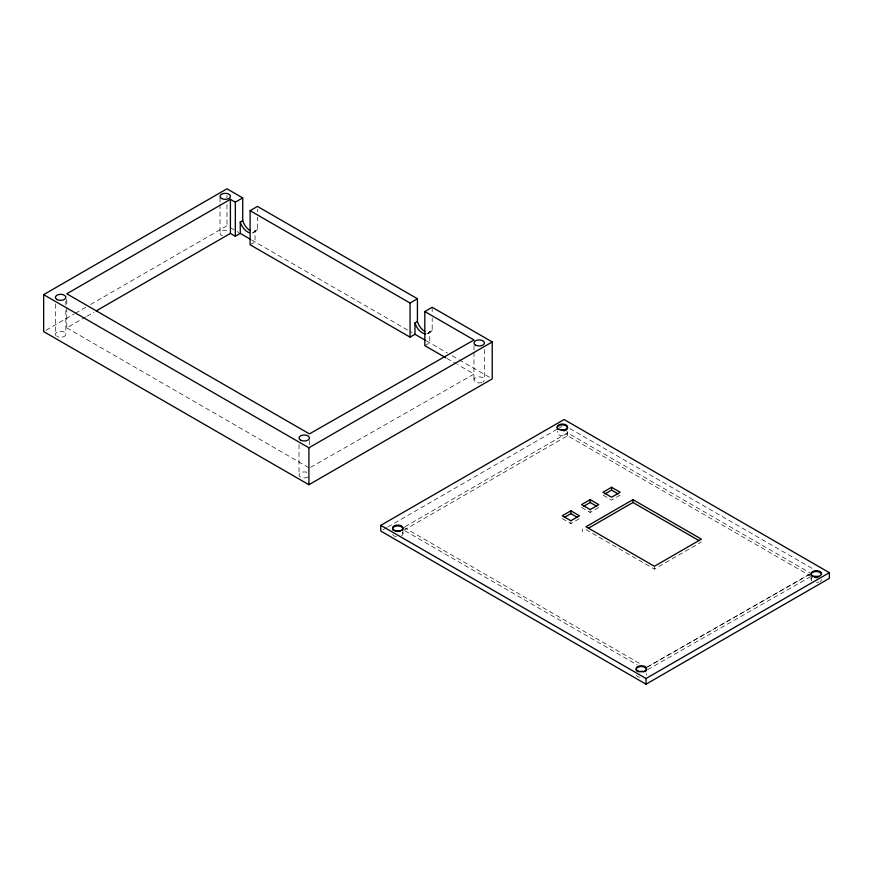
<?xml version="1.0" encoding="UTF-8"?>
<svg xmlns="http://www.w3.org/2000/svg" width="873" height="873" viewBox="0 0 873 873"><rect width="100%" height="100%" fill="white"/><g stroke="black" fill="none" stroke-linecap="round" stroke-linejoin="round"><path stroke-width="0.65" stroke-dasharray="4.37 3.27" d="M45.996 330.223L74.205 313.942M75.384 313.265L85.958 307.154M90.65 304.448L226.969 225.747L229.326 227.1M66.785 307.427L66.785 327.888L85.619 317.019M86.798 316.332L93.858 312.261M252.079 233.004A11.305 6.526 60 0 0 255.025 230.57L257.48 229.152L257.48 217.115M253.29 232.556L255.745 231.138M250.104 244.778L255.025 241.941L255.025 230.57M426.788 333.868A11.305 6.526 60 0 0 429.734 331.445L432.19 330.016L432.19 317.99M427.999 333.431L430.454 332.002M424.813 345.653L429.734 342.805L429.734 331.445M383.116 529.693L386.641 527.652M387.819 526.976L558.207 428.599M559.386 427.923L561.732 426.559M405.072 526.67L567.537 432.877L809.969 572.841M403.893 530.195L567.537 435.714L811.137 576.366M562.245 518.617L570.855 523.593L579.465 518.617M581.56 507.464L590.17 512.44L598.78 507.464M620.19 495.1L611.58 500.076L602.97 495.1M585.99 529.627L654.39 569.12L701.39 541.98M647.733 666.765L809.958 574.008M310.613 467.306L474.028 374.059L457.616 364.587M646.555 667.452L809.958 574.205M647.733 669.613L809.958 577.042M230.505 227.788L238.766 232.545M251.62 239.977L412.067 332.602M426.21 340.776L447.434 353.03M452.149 355.748L458.041 359.152M459.22 359.829L489.873 377.529M569.982 428.61L814.029 569.502M447.074 358.497L456.448 363.91M66.785 327.888L309.435 467.983M403.893 527.357L641.841 664.724M405.072 530.871L637.126 664.844M811.093 576.933L811.093 579.345M654.39 567.221L654.39 569.12M590.17 510.541L590.17 512.44M582.291 528.918L582.291 531.755M570.855 521.694L570.855 523.593M567.537 432.877L567.537 435.714M484.417 349.549L484.417 379.886M474.028 345.424L474.028 350.881M473.974 352.179L473.974 379.886M432.19 307.285L432.19 312.643M402.966 531.33L402.966 533.741M309.457 440.625L309.435 444.804M299.013 444.586L299.013 474.934M257.48 209.094L257.48 211.768M226.969 195.399L226.969 198.04M226.969 204.631L226.969 225.747M220.029 197.658L220.029 202.929M220.029 204.249L220.029 233.277M66.785 299.253L66.785 306.063M65.846 301.305L65.846 305.255M65.846 310.537L65.846 334.283M55.414 303.946L55.414 334.283M432.19 330.016A11.305 6.526 60 0 1 426.373 332.166M257.48 229.152A11.305 6.526 60 0 1 253.159 231.64M307.929 477.062A5.216 3.012 0 0 1 300.541 477.062A5.216 3.012 0 0 1 300.541 472.795A5.216 3.012 0 0 1 307.929 472.795M56.112 335.789A5.216 3.012 0 0 1 60.172 331.282A5.216 3.012 0 0 1 65.53 335.308A5.216 3.012 0 0 1 56.941 336.411M481.798 382.494A5.216 3.012 0 0 1 473.995 380.148A5.216 3.012 0 0 1 480.979 377.06A5.216 3.012 0 0 1 482.889 382.014M222.637 235.885A5.216 3.012 0 0 1 221.109 231.443A5.216 3.012 0 0 1 228.944 231.138M821.526 579.345A5.216 3.012 0 0 1 819.998 581.483M818.918 581.964A5.216 3.012 0 0 1 816.31 582.367M811.792 580.851A5.216 3.012 0 0 1 812.621 577.217M640.007 677.306A5.216 3.012 0 0 1 636.308 675.167M646.391 673.607A5.216 3.012 0 0 1 646.391 675.167M566.883 431.229A5.216 3.012 0 0 1 562.365 435.747A5.216 3.012 0 0 1 557.847 431.229M402.267 532.235A5.216 3.012 0 0 1 401.438 535.88M396.397 536.655A5.216 3.012 0 0 1 392.523 533.741"/><path stroke-width="1.31" d="M445.907 357.821L424.813 345.653L424.813 311.552L432.19 307.285L492.23 341.954L492.23 378.893L308.911 484.733L43.65 331.587L43.65 294.648L226.969 188.808L242.716 197.898L242.716 220.629A11.305 6.526 60 0 0 250.104 230.57M242.716 197.898L235.339 202.165L230.417 199.317L66.785 293.797L309.435 433.892L474.028 339.968L424.813 311.552M425.195 340.186L414.97 334.283L410.048 337.12L250.104 244.778L250.104 210.688L257.48 206.421L417.425 298.762L417.425 321.493A11.305 6.526 60 0 0 424.813 331.445M250.486 239.322L240.261 233.418L240.261 222.048L242.716 220.629M96.216 310.897L230.417 233.418L235.339 236.256L240.261 233.418M250.104 210.688L410.048 303.029L417.425 298.762M414.97 334.283L414.97 322.923L417.425 321.493M43.65 294.648L308.911 447.794L492.23 341.954M380.77 525.36L564.089 419.52L829.35 572.666L829.35 578.352L646.031 684.192L380.77 531.046L380.77 525.36L646.031 678.507L829.35 572.666M570.855 510.803L562.245 515.768L570.855 520.745L579.465 515.768L570.855 510.803L570.855 513.64L564.395 517.373M590.17 499.651L581.56 504.627L590.17 509.592L598.78 504.627L590.17 499.651L590.17 502.488L583.71 506.22M611.58 487.287L602.97 492.263L611.58 497.239L620.19 492.263L611.58 487.287L611.58 490.135L618.04 493.856M605.12 493.856L611.58 490.135M632.99 499.651L585.99 526.779L654.39 566.282L701.39 539.143L632.99 499.651L632.99 502.488L699.033 540.627M588.337 528.263L632.99 502.488M590.17 502.488L596.63 506.22M570.855 513.64L577.315 517.373M646.031 678.507L646.031 684.192M410.048 303.029L410.048 337.12M308.911 447.794L308.911 484.733M235.339 202.165L235.339 236.256M230.417 199.317L230.417 233.418M425.402 333.923A11.305 6.526 60 0 1 414.97 322.923M249.198 232.72A11.305 6.526 60 0 1 240.261 222.048M393.221 530.424A5.216 3.012 0 0 1 397.739 525.906A5.216 3.012 0 0 1 402.267 530.424M636.832 671.064A5.216 3.012 0 0 1 638.359 667.092A5.216 3.012 0 0 1 645.354 667.627A5.216 3.012 0 0 1 645.049 671.697M817.663 577.424A5.216 3.012 0 0 1 814.956 577.424M811.792 576.027A5.216 3.012 0 0 1 811.268 575.296M811.093 574.521A5.216 3.012 0 0 1 816.31 571.509A5.216 3.012 0 0 1 821.526 574.521M557.149 427.901A5.216 3.012 0 0 1 564.362 425.118A5.216 3.012 0 0 1 566.053 430.04M564.973 430.52A5.216 3.012 0 0 1 563.718 430.815M557.847 429.407A5.216 3.012 0 0 1 557.323 428.687M813.701 576.737A5.216 3.012 0 0 1 818.918 576.737M638.741 671.784A5.216 3.012 0 0 1 643.958 671.784M561.012 429.822A5.216 3.012 0 0 1 564.973 430.127M395.131 531.133A5.216 3.012 0 0 1 400.358 531.133M56.941 299.472A5.216 3.012 0 0 0 65.671 298.13A5.216 3.012 0 0 0 59.277 294.43A5.216 3.012 0 0 0 56.941 299.472M300.541 440.123A5.216 3.012 0 0 0 309.282 438.77A5.216 3.012 0 0 0 302.887 435.081A5.216 3.012 0 0 0 300.541 440.123M475.501 345.075A5.216 3.012 0 0 0 484.231 343.733A5.216 3.012 0 0 0 477.847 340.034A5.216 3.012 0 0 0 475.501 345.075M221.556 198.466A5.216 3.012 0 0 0 230.286 197.112A5.216 3.012 0 0 0 223.903 193.424A5.216 3.012 0 0 0 221.556 198.466M394.05 530.195A5.216 3.012 0 0 0 402.791 528.842A5.216 3.012 0 0 0 396.397 525.153A5.216 3.012 0 0 0 394.05 530.195M637.661 670.835A5.216 3.012 0 0 0 646.391 669.493A5.216 3.012 0 0 0 640.007 665.793A5.216 3.012 0 0 0 637.661 670.835M559.757 429.658A5.216 3.012 0 0 0 567.581 427.05A5.216 3.012 0 0 0 559.757 424.442A5.216 3.012 0 0 0 559.757 429.658M812.621 575.798A5.216 3.012 0 0 0 821.351 574.445A5.216 3.012 0 0 0 814.956 570.756A5.216 3.012 0 0 0 812.621 575.798"/></g></svg>
